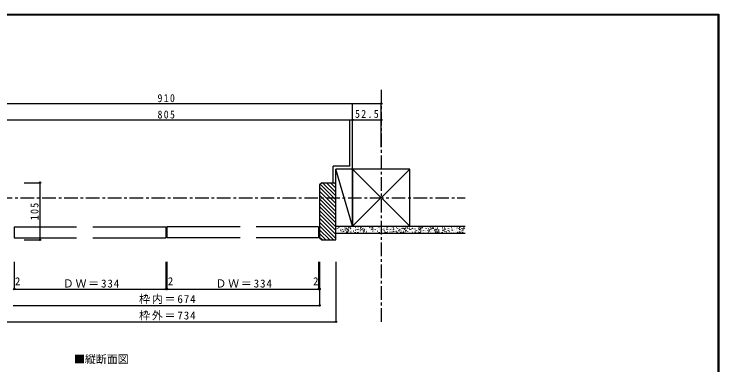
# Model space of a CAD drawing. Units: millimetres, scale not verified. Extents: x -973 to 977, y -718 to 696.
# Drawn here: x -314 to 977, y 52 to 696 of the extents above; entities that cross this region are included whole.
import ezdxf
from ezdxf.enums import TextEntityAlignment as Align

# ---------------------------------------------------------------- set-up
doc = ezdxf.new("R2010")
doc.units = ezdxf.units.MM
doc.header["$LTSCALE"] = 5
doc.header["$PDMODE"] = 32
doc.header["$PDSIZE"] = 2.5
doc.linetypes.add('CHAIN1', pattern=[8, 5, -1, 1, -1])
for name, color, linetype in [('0-1_通り芯', 4, 'CHAIN1'), ('0-3_仕上げ', 7, 'Continuous'), ('0-4_枠', 3, 'Continuous'), ('0-6_扉', 6, 'Continuous'), ('0-A_文字', 7, 'Continuous'), ('0-B_寸法', 7, 'Continuous'), ('0-C_ハッチ', 4, 'Continuous'), ('F-1_枠', 6, 'Continuous')]:
    doc.layers.add(name, color=color, linetype=linetype)
doc.styles.add('ＭＳ ゴシック', font='')
doc.styles.get('ＭＳ ゴシック').set_extended_font_data('MS Gothic')

msp = doc.modelspace()

# ---------------------------------------------------------------- linework, layer by layer
at = {"layer": '0-1_通り芯'}
for p, q in [((358.123, 556.667), (358.123, 131.667)), ((-582.796, 359.167), (511.796, 359.167))]:
    msp.add_line(p, q, dxfattribs=at)
at = {"layer": '0-3_仕上げ'}
for p, q in [((305.624, 411.667), (305.624, 531.339)), ((300.624, 416.667), (300.624, 501.667)), ((300.624, 416.667), (270.123, 416.667)), ((270.123, 386.667), (270.123, 416.667)), ((305.624, 306.667), (275.124, 411.667)), ((275.124, 386.667), (275.124, 411.667)), ((305.624, 411.667), (275.124, 411.667)), ((305.624, 411.667), (410.624, 306.667)), ((410.624, 411.667), (305.624, 306.667))]:
    msp.add_line(p, q, dxfattribs=at)
at = {"layer": '0-3_仕上げ', "color": 2}
for p, q in [((275.124, 306.667), (511.796, 306.667)), ((275.124, 294.167), (511.796, 294.167))]:
    msp.add_line(p, q, dxfattribs=at)
msp.add_lwpolyline([(410.624, 306.667), (410.624, 411.667), (305.624, 411.667), (305.624, 306.667)], dxfattribs=at)
at = {"layer": '0-4_枠'}
for p, q in [((275.124, 281.667), (275.124, 411.667)), ((305.624, 306.667), (305.624, 411.667)), ((249.124, 386.667), (275.123, 386.667)), ((275.124, 306.667), (305.624, 306.667)), ((245.124, 285.667), (249.124, 281.667)), ((249.124, 281.667), (275.124, 281.667))]:
    msp.add_line(p, q, dxfattribs=at)
msp.add_lwpolyline([(249.124, 386.667), (245.124, 382.667), (245.124, 285.667)], dxfattribs=at)
at = {"layer": '0-6_扉'}
for p, q in [((-314.123, 305.667), (-200.061, 305.667)), ((-314.123, 305.667), (-314.123, 285.667)), ((-170.562, 305.667), (-36.5, 305.667)), ((-36.5, 305.667), (-36.5, 285.667)), ((99.562, 305.667), (-34.5, 305.667)), ((-34.5, 305.667), (-34.5, 285.667)), ((243.123, 305.667), (129.061, 305.667)), ((243.123, 305.667), (243.123, 285.667)), ((-314.123, 285.667), (-200.061, 285.667)), ((-170.562, 285.667), (-36.5, 285.667)), ((99.562, 285.667), (-34.5, 285.667)), ((243.123, 285.667), (129.061, 285.667))]:
    msp.add_line(p, q, dxfattribs=at)
at = {"layer": '0-B_寸法', "color": 4}
for p, q in [((-429.123, 531.667), (358.123, 531.667)), ((358.123, 451.667), (358.123, 531.667)), ((-429.123, 501.667), (358.123, 501.667)), ((305.624, 451.667), (305.624, 501.667)), ((-296.275, 386.667), (-267.039, 386.667)), ((-267.039, 281.667), (-267.039, 386.667)), ((-296.275, 281.667), (-267.039, 281.667)), ((-314.123, 241.667), (-314.123, 191.667)), ((-36.5, 241.667), (-36.5, 191.667)), ((-34.5, 241.667), (-34.5, 191.667)), ((243.123, 241.667), (243.123, 191.667)), ((245.124, 241.667), (245.124, 161.667)), ((275.124, 241.667), (275.124, 131.667)), ((-316.123, 191.667), (245.124, 191.667)), ((-316.123, 161.667), (245.124, 161.667)), ((-346.123, 131.667), (275.124, 131.667))]:
    msp.add_line(p, q, dxfattribs=at)
at = {"layer": '0-B_寸法'}
for p in [(358.123, 531.667), (305.624, 501.667), (358.123, 501.667), (-267.039, 386.667), (-267.039, 281.667), (-314.123, 191.667), (-36.5, 191.667), (-34.5, 191.667), (243.123, 191.667), (245.124, 191.667), (245.124, 161.667), (275.124, 131.667)]:
    msp.add_point(p, dxfattribs=at)
at = {"layer": '0-C_ハッチ'}
for p, q in [((275.124, 348.173), (245.124, 378.173)), ((275.124, 355.244), (246.412, 383.955)), ((275.124, 362.315), (250.772, 386.667)), ((275.124, 369.386), (257.843, 386.667)), ((275.124, 376.457), (264.914, 386.667)), ((275.124, 383.529), (271.985, 386.667)), ((275.124, 341.102), (245.124, 371.102)), ((275.124, 334.031), (245.124, 364.031)), ((275.124, 326.96), (245.124, 356.96)), ((275.124, 319.889), (245.124, 349.889)), ((275.124, 312.818), (245.124, 342.818)), ((275.124, 305.747), (245.124, 335.747)), ((275.124, 298.676), (245.124, 328.676)), ((275.124, 291.605), (245.124, 321.605)), ((275.124, 284.534), (245.124, 314.534)), ((270.919, 281.667), (245.124, 307.462)), ((263.848, 281.667), (245.124, 300.391)), ((256.777, 281.667), (245.124, 293.32)), ((249.706, 281.667), (245.124, 286.249))]:
    msp.add_line(p, q, dxfattribs=at)
for centre in [(277.903, 302.978), (279.052, 298.958), (280.488, 304.701), (280.488, 296.948), (282.785, 302.547), (283.756, 299.732), (285.082, 303.408), (285.369, 298.096), (286.374, 304.557), (287.235, 300.537), (289.245, 297.522), (290.116, 301.367), (290.968, 302.547), (291.686, 304.557), (292.341, 299.868), (294.036, 302.404), (294.557, 301.973), (295.041, 305.275), (295.067, 299.595), (295.902, 300.968), (297.051, 302.116), (297.247, 301.685), (297.769, 298.096), (298.247, 304.002), (298.383, 298.778), (298.774, 304.701), (301.071, 296.948), (301.358, 304.701), (301.501, 302.404), (302.794, 299.102), (306.536, 305.595), (306.536, 299.421), (306.966, 297.555), (307.971, 303.441), (310.699, 304.877), (310.699, 299.709), (311.704, 302.58), (312.278, 297.125), (314.145, 300.57), (314.145, 298.417), (315.868, 305.308), (315.868, 296.981), (316.442, 301.001), (316.873, 303.298), (318.165, 297.125), (318.739, 299.565), (319.457, 303.441), (319.744, 305.021), (320.462, 302.724), (320.462, 298.847), (321.61, 304.877), (322.759, 300.57), (323.907, 298.991), (324.338, 302.293), (324.482, 297.699), (324.912, 305.021), (325.774, 301.575), (325.917, 298.56), (327.64, 301.144), (327.784, 297.842), (327.927, 305.595), (328.789, 303.728), (330.655, 300.283), (330.655, 298.273), (337.403, 304.159), (338.551, 301.288), (338.551, 299.134), (340.992, 300.57), (341.136, 301.862), (341.71, 304.734), (342.14, 297.268), (342.571, 297.986), (343.433, 301.718), (345.299, 296.981), (346.878, 300.57), (348.314, 299.134), (348.745, 303.441), (350.898, 297.699), (351.329, 301.862), (353.913, 305.451), (354.2, 300.139), (355.062, 302.006), (355.923, 299.134), (357.359, 299.421), (359.082, 304.303), (359.225, 301.144), (360.948, 297.699), (362.671, 301.718), (363.389, 298.704), (364.537, 304.016), (367.522, 303.441), (368.383, 301.144), (368.557, 303.872), (368.957, 297.842), (369.244, 305.308), (369.562, 301.575), (369.675, 301.001), (373.008, 302.724), (373.151, 298.417), (374.443, 302.724), (375.161, 300.427), (376.31, 297.555), (376.74, 305.164), (377.028, 302.724), (378.176, 299.565), (379.581, 305.738), (380.043, 305.308), (380.473, 300.427), (380.904, 302.724), (380.904, 297.412), (383.057, 303.441), (384.206, 299.421), (385.642, 305.164), (385.642, 297.412), (387.939, 303.011), (388.91, 300.195), (390.236, 303.872), (390.523, 298.56), (391.528, 305.021), (392.389, 301.001), (394.399, 297.986), (395.27, 301.831), (396.122, 303.011), (396.451, 297.106), (396.84, 305.021), (397.495, 300.332), (399.19, 302.867), (399.19, 296.981), (399.711, 302.437), (400.195, 305.738), (400.221, 300.059), (401.056, 301.431), (402.205, 302.58), (402.401, 302.149), (402.923, 298.56), (403.401, 304.465), (403.537, 299.241), (403.928, 305.164), (406.225, 297.412), (406.512, 305.164), (406.655, 302.867), (409.462, 303.049), (409.893, 298.168), (410.323, 300.465), (412.477, 301.183), (413.625, 297.163), (415.061, 302.906), (417.358, 300.752), (418.33, 297.937), (419.655, 301.614), (420.947, 302.762), (421.809, 298.743), (424.689, 299.572), (424.944, 299.416), (426.639, 301.952), (427.16, 301.521), (427.644, 304.823), (427.67, 299.144), (428.505, 300.516), (429.654, 301.665), (429.85, 301.233), (430.371, 297.645), (430.85, 303.55), (430.986, 298.326), (431.376, 304.249), (433.961, 304.249), (434.104, 301.952), (435.396, 298.65), (439.138, 305.143), (439.138, 298.97), (439.569, 297.103), (440.574, 302.99), (443.302, 304.425), (443.302, 299.257), (444.307, 302.128), (446.747, 300.118), (446.747, 297.965), (448.47, 304.856), (449.045, 300.549), (449.475, 302.846), (451.342, 299.113), (452.059, 302.99), (452.347, 304.569), (453.065, 302.272), (453.065, 298.395), (454.213, 304.425), (455.362, 300.118), (456.51, 298.539), (456.941, 301.841), (457.084, 297.247), (457.515, 304.569), (458.377, 301.123), (458.52, 298.108), (460.243, 300.693), (460.387, 297.39), (460.53, 305.143), (461.391, 303.277), (463.258, 299.831), (463.258, 297.821), (470.006, 303.707), (471.154, 300.836), (471.154, 298.683), (473.595, 300.118), (473.738, 301.41), (474.312, 304.282), (475.174, 297.534), (476.035, 301.267), (479.481, 300.118), (480.917, 298.683), (481.347, 302.99), (483.501, 297.247), (483.932, 301.41), (486.516, 305), (486.803, 299.687), (487.664, 301.554), (488.526, 298.683), (489.962, 298.97), (491.684, 303.851), (491.828, 300.693), (493.551, 297.247), (495.274, 301.267), (495.991, 298.252), (497.14, 303.564), (500.124, 302.99), (500.985, 300.693), (501.16, 303.42), (501.56, 297.39), (501.847, 304.856), (502.165, 301.123), (502.278, 300.549), (505.61, 302.272), (505.754, 297.965), (507.046, 302.272), (507.764, 299.975), (508.912, 297.103), (509.343, 304.712), (509.63, 302.272), (287.092, 296.086), (291.297, 296.643), (294.036, 296.517), (296.046, 296.086), (296.521, 295.507), (302.363, 296.23), (310.125, 295.545), (315.15, 295.545), (325.343, 295.976), (329.219, 295.976), (331.482, 296.694), (337.259, 295.976), (354.344, 295.689), (358.507, 296.55), (364.968, 296.119), (366.947, 295.689), (369.275, 295.976), (374.156, 295.976), (377.745, 295.976), (380.473, 295.832), (387.508, 295.689), (392.246, 296.55), (393.969, 295.545), (398.404, 295.562), (401.2, 296.55), (401.675, 295.971), (410.323, 295.153), (415.061, 295.153), (419.942, 296.302), (421.665, 294.292), (423.819, 295.727), (426.639, 296.065), (428.649, 295.635), (429.124, 295.055), (433.673, 296.496), (434.966, 295.778), (442.727, 295.093), (444.881, 296.673), (447.753, 295.093), (448.47, 296.529), (450.767, 296.673), (457.946, 295.524), (461.822, 295.524), (464.085, 296.242), (469.862, 295.524), (474.743, 296.816), (477.902, 296.529), (486.946, 295.237), (491.11, 296.098), (497.571, 295.668), (499.55, 295.237), (501.878, 295.524), (506.759, 295.524)]:
    msp.add_circle(centre, 0.1, dxfattribs=at)
at = {"layer": 'F-1_枠'}
for p, q in [((-973.347, 695.833), (976.653, 695.833)), ((-973.347, 695), (976.653, 695)), ((-973.347, 694.167), (976.653, 694.167)), ((974.986, 695.833), (974.986, -700.833)), ((975.82, 695.833), (975.82, -700.833)), ((976.653, 695.833), (976.653, -700.833))]:
    msp.add_line(p, q, dxfattribs=at)

# ---------------------------------------------------------------- texts
at = {"layer": '0-A_文字', "style": 'ＭＳ ゴシック'}
msp.add_text('■縦断面図', height=14.66, dxfattribs=at).set_placement((-204.701, 51.146), align=Align.BOTTOM_LEFT)
at = {"layer": '0-B_寸法', "style": 'ＭＳ ゴシック'}
for p in [(-312.985, 194.167), (-32.931, 194.167), (233.12, 194.167)]:
    msp.add_text('2', height=14.66, dxfattribs=at).set_placement(p, align=Align.BOTTOM_LEFT)
at = {"layer": '0-B_寸法', "char_height": 14.66, "attachment_point": 7, "style": 'ＭＳ ゴシック'}
for s, insert in [('\\T1.27;\\W0.9;910', (-51.75, 534.167)), ('\\T1.27;\\W0.9;805', (-51.75, 504.167)), ('\\T1.28;\\W0.9;52.5', (309.999, 505.315)), ('\\T1.17;ＤＷ＝334', (-225.312, 194.167)), ('\\T1.17;ＤＷ＝334', (54.312, 194.167)), ('\\T1.17;枠内＝674', (-85.5, 164.167)), ('\\T1.17;枠外＝734', (-85.5, 134.167))]:
    msp.add_mtext(s, dxfattribs=dict(at, insert=insert))
at = {"layer": '0-B_寸法', "insert": (-269.539, 317.917), "char_height": 14.66, "attachment_point": 7, "rotation": 90, "style": 'ＭＳ ゴシック'}
msp.add_mtext('\\T1.27;\\W0.9;105', dxfattribs=at)

doc.saveas('drawing.dxf')
